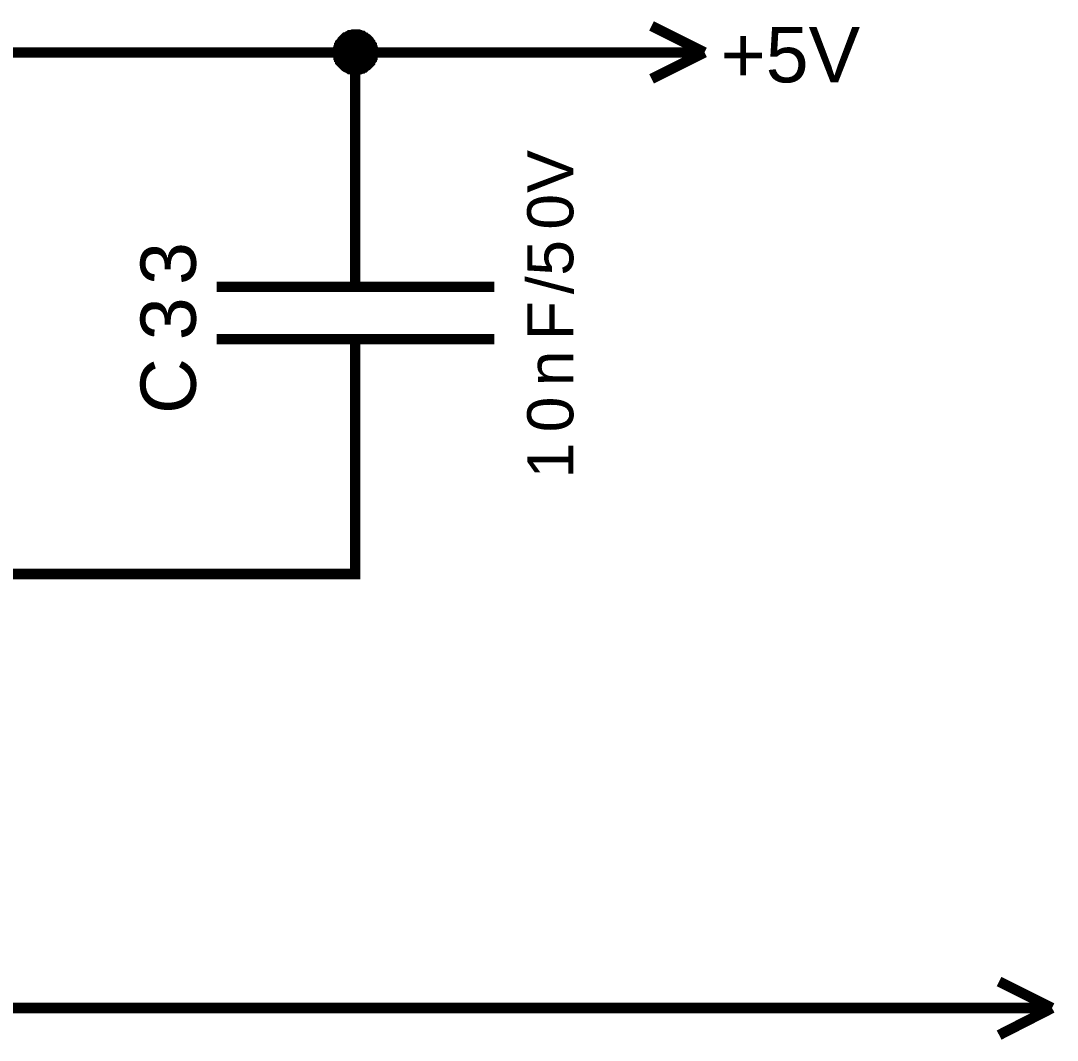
# Model space of a CAD drawing. Header units: millimetres. Extents: x -2024 to 917, y -725 to 13.
# Drawn here: x -1758.62 to -1728.81, y -187.59 to -158.26 of the extents above; entities that cross this region are included whole.
import ezdxf

# ---------------------------------------------------------------- set-up
doc = ezdxf.new("R2010")
doc.units = ezdxf.units.MM
doc.styles.get("Standard").update_dxf_attribs({"font": 'arial.ttf'})

msp = doc.modelspace()

# ---------------------------------------------------------------- linework, layer by layer
at = {"color": 7}
for points, const_width in [([(-1738.955, -159.17), (-1740.478, -158.408)], 0.3), ([(-1749.498, -159.17), (-1749.498, -159.137), (-1749.498, -159.12), (-1749.498, -159.087), (-1749.482, -159.071), (-1749.482, -159.038), (-1749.482, -159.021), (-1749.465, -158.988), (-1749.465, -158.971), (-1749.448, -158.955), (-1749.432, -158.922), (-1749.432, -158.905), (-1749.415, -158.889), (-1749.399, -158.872), (-1749.382, -158.839), (-1749.366, -158.822), (-1749.349, -158.806), (-1749.333, -158.789), (-1749.316, -158.773), (-1749.3, -158.756), (-1749.283, -158.74), (-1749.25, -158.74), (-1749.233, -158.723), (-1749.217, -158.707), (-1749.184, -158.69), (-1749.167, -158.69), (-1749.151, -158.673), (-1749.117, -158.673), (-1749.101, -158.673), (-1749.068, -158.657), (-1749.051, -158.657), (-1749.018, -158.657), (-1749.002, -158.657)], 0.3), ([(-1749.498, -159.17), (-1749.498, -159.137), (-1749.498, -159.12), (-1749.498, -159.087), (-1749.482, -159.071), (-1749.482, -159.038), (-1749.482, -159.021), (-1749.465, -158.988), (-1749.465, -158.971), (-1749.448, -158.955), (-1749.432, -158.922), (-1749.432, -158.905), (-1749.415, -158.889), (-1749.399, -158.872), (-1749.382, -158.839), (-1749.366, -158.822), (-1749.349, -158.806), (-1749.333, -158.789), (-1749.316, -158.773), (-1749.3, -158.756), (-1749.283, -158.74), (-1749.25, -158.74), (-1749.233, -158.723), (-1749.217, -158.707), (-1749.184, -158.69), (-1749.167, -158.69), (-1749.151, -158.673), (-1749.117, -158.673), (-1749.101, -158.673), (-1749.068, -158.657), (-1749.051, -158.657), (-1749.018, -158.657), (-1749.002, -158.657)], 0.3), ([(-1749.498, -159.17), (-1749.498, -159.137), (-1749.498, -159.12), (-1749.498, -159.087), (-1749.482, -159.071), (-1749.482, -159.038), (-1749.482, -159.021), (-1749.465, -158.988), (-1749.465, -158.971), (-1749.448, -158.955), (-1749.432, -158.922), (-1749.432, -158.905), (-1749.415, -158.889), (-1749.399, -158.872), (-1749.382, -158.839), (-1749.366, -158.822), (-1749.349, -158.806), (-1749.333, -158.789), (-1749.316, -158.773), (-1749.3, -158.756), (-1749.283, -158.74), (-1749.25, -158.74), (-1749.233, -158.723), (-1749.217, -158.707), (-1749.184, -158.69), (-1749.167, -158.69), (-1749.151, -158.673), (-1749.117, -158.673), (-1749.101, -158.673), (-1749.068, -158.657), (-1749.051, -158.657), (-1749.018, -158.657), (-1749.002, -158.657)], 0.3), ([(-1749.498, -159.17), (-1749.498, -159.137), (-1749.498, -159.12), (-1749.498, -159.087), (-1749.482, -159.071), (-1749.482, -159.038), (-1749.482, -159.021), (-1749.465, -158.988), (-1749.465, -158.971), (-1749.448, -158.955), (-1749.432, -158.922), (-1749.432, -158.905), (-1749.415, -158.889), (-1749.399, -158.872), (-1749.382, -158.839), (-1749.366, -158.822), (-1749.349, -158.806), (-1749.333, -158.789), (-1749.316, -158.773), (-1749.3, -158.756), (-1749.283, -158.74), (-1749.25, -158.74), (-1749.233, -158.723), (-1749.217, -158.707), (-1749.184, -158.69), (-1749.167, -158.69), (-1749.151, -158.673), (-1749.117, -158.673), (-1749.101, -158.673), (-1749.068, -158.657), (-1749.051, -158.657), (-1749.018, -158.657), (-1749.002, -158.657)], 0.3), ([(-1749.498, -159.17), (-1749.498, -159.137), (-1749.498, -159.12), (-1749.498, -159.087), (-1749.482, -159.071), (-1749.482, -159.038), (-1749.482, -159.021), (-1749.465, -158.988), (-1749.465, -158.971), (-1749.448, -158.955), (-1749.432, -158.922), (-1749.432, -158.905), (-1749.415, -158.889), (-1749.399, -158.872), (-1749.382, -158.839), (-1749.366, -158.822), (-1749.349, -158.806), (-1749.333, -158.789), (-1749.316, -158.773), (-1749.3, -158.756), (-1749.283, -158.74), (-1749.25, -158.74), (-1749.233, -158.723), (-1749.217, -158.707), (-1749.184, -158.69), (-1749.167, -158.69), (-1749.151, -158.673), (-1749.117, -158.673), (-1749.101, -158.673), (-1749.068, -158.657), (-1749.051, -158.657), (-1749.018, -158.657), (-1749.002, -158.657)], 0.0991), ([(-1749.498, -159.17), (-1749.498, -159.137), (-1749.498, -159.12), (-1749.498, -159.087), (-1749.482, -159.071), (-1749.482, -159.038), (-1749.482, -159.021), (-1749.465, -158.988), (-1749.465, -158.971), (-1749.448, -158.955), (-1749.432, -158.922), (-1749.432, -158.905), (-1749.415, -158.889), (-1749.399, -158.872), (-1749.382, -158.839), (-1749.366, -158.822), (-1749.349, -158.806), (-1749.333, -158.789), (-1749.316, -158.773), (-1749.3, -158.756), (-1749.283, -158.74), (-1749.25, -158.74), (-1749.233, -158.723), (-1749.217, -158.707), (-1749.184, -158.69), (-1749.167, -158.69), (-1749.151, -158.673), (-1749.117, -158.673), (-1749.101, -158.673), (-1749.068, -158.657), (-1749.051, -158.657), (-1749.018, -158.657), (-1749.002, -158.657)], 0.0991), ([(-1749.498, -159.17), (-1749.498, -159.137), (-1749.498, -159.12), (-1749.498, -159.087), (-1749.482, -159.071), (-1749.482, -159.038), (-1749.482, -159.021), (-1749.465, -158.988), (-1749.465, -158.971), (-1749.448, -158.955), (-1749.432, -158.922), (-1749.432, -158.905), (-1749.415, -158.889), (-1749.399, -158.872), (-1749.382, -158.839), (-1749.366, -158.822), (-1749.349, -158.806), (-1749.333, -158.789), (-1749.316, -158.773), (-1749.3, -158.756), (-1749.283, -158.74), (-1749.25, -158.74), (-1749.233, -158.723), (-1749.217, -158.707), (-1749.184, -158.69), (-1749.167, -158.69), (-1749.151, -158.673), (-1749.117, -158.673), (-1749.101, -158.673), (-1749.068, -158.657), (-1749.051, -158.657), (-1749.018, -158.657), (-1749.002, -158.657)], 0.0991), ([(-1749.498, -159.17), (-1749.498, -159.137), (-1749.498, -159.12), (-1749.498, -159.087), (-1749.482, -159.071), (-1749.482, -159.038), (-1749.482, -159.021), (-1749.465, -158.988), (-1749.465, -158.971), (-1749.448, -158.955), (-1749.432, -158.922), (-1749.432, -158.905), (-1749.415, -158.889), (-1749.399, -158.872), (-1749.382, -158.839), (-1749.366, -158.822), (-1749.349, -158.806), (-1749.333, -158.789), (-1749.316, -158.773), (-1749.3, -158.756), (-1749.283, -158.74), (-1749.25, -158.74), (-1749.233, -158.723), (-1749.217, -158.707), (-1749.184, -158.69), (-1749.167, -158.69), (-1749.151, -158.673), (-1749.117, -158.673), (-1749.101, -158.673), (-1749.068, -158.657), (-1749.051, -158.657), (-1749.018, -158.657), (-1749.002, -158.657)], 0.0991), ([(-1749.002, -158.657), (-1749.002, -158.657)], 0.3), ([(-1749.002, -158.657), (-1748.968, -158.657), (-1748.952, -158.657), (-1748.919, -158.657), (-1748.902, -158.673), (-1748.869, -158.673), (-1748.853, -158.673), (-1748.82, -158.69), (-1748.803, -158.69), (-1748.786, -158.707), (-1748.753, -158.723), (-1748.737, -158.74), (-1748.72, -158.74), (-1748.704, -158.756), (-1748.671, -158.773), (-1748.654, -158.789), (-1748.637, -158.806), (-1748.621, -158.822), (-1748.604, -158.839), (-1748.588, -158.872), (-1748.571, -158.889), (-1748.571, -158.905), (-1748.555, -158.922), (-1748.538, -158.955), (-1748.522, -158.971), (-1748.522, -158.988), (-1748.505, -159.021), (-1748.505, -159.038), (-1748.505, -159.071), (-1748.489, -159.087), (-1748.489, -159.12), (-1748.489, -159.137), (-1748.489, -159.17)], 0.3), ([(-1749.002, -158.657), (-1749.002, -158.657)], 0.3), ([(-1749.002, -158.657), (-1748.968, -158.657), (-1748.952, -158.657), (-1748.919, -158.657), (-1748.902, -158.673), (-1748.869, -158.673), (-1748.853, -158.673), (-1748.82, -158.69), (-1748.803, -158.69), (-1748.786, -158.707), (-1748.753, -158.723), (-1748.737, -158.74), (-1748.72, -158.74), (-1748.704, -158.756), (-1748.671, -158.773), (-1748.654, -158.789), (-1748.637, -158.806), (-1748.621, -158.822), (-1748.604, -158.839), (-1748.588, -158.872), (-1748.571, -158.889), (-1748.571, -158.905), (-1748.555, -158.922), (-1748.538, -158.955), (-1748.522, -158.971), (-1748.522, -158.988), (-1748.505, -159.021), (-1748.505, -159.038), (-1748.505, -159.071), (-1748.489, -159.087), (-1748.489, -159.12), (-1748.489, -159.137), (-1748.489, -159.17)], 0.3), ([(-1749.002, -158.657), (-1749.002, -158.657)], 0.3), ([(-1749.002, -158.657), (-1748.968, -158.657), (-1748.952, -158.657), (-1748.919, -158.657), (-1748.902, -158.673), (-1748.869, -158.673), (-1748.853, -158.673), (-1748.82, -158.69), (-1748.803, -158.69), (-1748.786, -158.707), (-1748.753, -158.723), (-1748.737, -158.74), (-1748.72, -158.74), (-1748.704, -158.756), (-1748.671, -158.773), (-1748.654, -158.789), (-1748.637, -158.806), (-1748.621, -158.822), (-1748.604, -158.839), (-1748.588, -158.872), (-1748.571, -158.889), (-1748.571, -158.905), (-1748.555, -158.922), (-1748.538, -158.955), (-1748.522, -158.971), (-1748.522, -158.988), (-1748.505, -159.021), (-1748.505, -159.038), (-1748.505, -159.071), (-1748.489, -159.087), (-1748.489, -159.12), (-1748.489, -159.137), (-1748.489, -159.17)], 0.3), ([(-1749.002, -158.657), (-1749.002, -158.657)], 0.3), ([(-1749.002, -158.657), (-1748.968, -158.657), (-1748.952, -158.657), (-1748.919, -158.657), (-1748.902, -158.673), (-1748.869, -158.673), (-1748.853, -158.673), (-1748.82, -158.69), (-1748.803, -158.69), (-1748.786, -158.707), (-1748.753, -158.723), (-1748.737, -158.74), (-1748.72, -158.74), (-1748.704, -158.756), (-1748.671, -158.773), (-1748.654, -158.789), (-1748.637, -158.806), (-1748.621, -158.822), (-1748.604, -158.839), (-1748.588, -158.872), (-1748.571, -158.889), (-1748.571, -158.905), (-1748.555, -158.922), (-1748.538, -158.955), (-1748.522, -158.971), (-1748.522, -158.988), (-1748.505, -159.021), (-1748.505, -159.038), (-1748.505, -159.071), (-1748.489, -159.087), (-1748.489, -159.12), (-1748.489, -159.137), (-1748.489, -159.17)], 0.3), ([(-1749.002, -158.657), (-1749.002, -158.657)], 0.0991), ([(-1749.002, -158.657), (-1748.968, -158.657), (-1748.952, -158.657), (-1748.919, -158.657), (-1748.902, -158.673), (-1748.869, -158.673), (-1748.853, -158.673), (-1748.82, -158.69), (-1748.803, -158.69), (-1748.786, -158.707), (-1748.753, -158.723), (-1748.737, -158.74), (-1748.72, -158.74), (-1748.704, -158.756), (-1748.671, -158.773), (-1748.654, -158.789), (-1748.637, -158.806), (-1748.621, -158.822), (-1748.604, -158.839), (-1748.588, -158.872), (-1748.571, -158.889), (-1748.571, -158.905), (-1748.555, -158.922), (-1748.538, -158.955), (-1748.522, -158.971), (-1748.522, -158.988), (-1748.505, -159.021), (-1748.505, -159.038), (-1748.505, -159.071), (-1748.489, -159.087), (-1748.489, -159.12), (-1748.489, -159.137), (-1748.489, -159.17)], 0.0991), ([(-1749.002, -158.657), (-1749.002, -158.657)], 0.0991), ([(-1749.002, -158.657), (-1748.968, -158.657), (-1748.952, -158.657), (-1748.919, -158.657), (-1748.902, -158.673), (-1748.869, -158.673), (-1748.853, -158.673), (-1748.82, -158.69), (-1748.803, -158.69), (-1748.786, -158.707), (-1748.753, -158.723), (-1748.737, -158.74), (-1748.72, -158.74), (-1748.704, -158.756), (-1748.671, -158.773), (-1748.654, -158.789), (-1748.637, -158.806), (-1748.621, -158.822), (-1748.604, -158.839), (-1748.588, -158.872), (-1748.571, -158.889), (-1748.571, -158.905), (-1748.555, -158.922), (-1748.538, -158.955), (-1748.522, -158.971), (-1748.522, -158.988), (-1748.505, -159.021), (-1748.505, -159.038), (-1748.505, -159.071), (-1748.489, -159.087), (-1748.489, -159.12), (-1748.489, -159.137), (-1748.489, -159.17)], 0.0991), ([(-1749.002, -158.657), (-1749.002, -158.657)], 0.0991), ([(-1749.002, -158.657), (-1748.968, -158.657), (-1748.952, -158.657), (-1748.919, -158.657), (-1748.902, -158.673), (-1748.869, -158.673), (-1748.853, -158.673), (-1748.82, -158.69), (-1748.803, -158.69), (-1748.786, -158.707), (-1748.753, -158.723), (-1748.737, -158.74), (-1748.72, -158.74), (-1748.704, -158.756), (-1748.671, -158.773), (-1748.654, -158.789), (-1748.637, -158.806), (-1748.621, -158.822), (-1748.604, -158.839), (-1748.588, -158.872), (-1748.571, -158.889), (-1748.571, -158.905), (-1748.555, -158.922), (-1748.538, -158.955), (-1748.522, -158.971), (-1748.522, -158.988), (-1748.505, -159.021), (-1748.505, -159.038), (-1748.505, -159.071), (-1748.489, -159.087), (-1748.489, -159.12), (-1748.489, -159.137), (-1748.489, -159.17)], 0.0991), ([(-1749.002, -158.657), (-1749.002, -158.657)], 0.0991), ([(-1749.002, -158.657), (-1748.968, -158.657), (-1748.952, -158.657), (-1748.919, -158.657), (-1748.902, -158.673), (-1748.869, -158.673), (-1748.853, -158.673), (-1748.82, -158.69), (-1748.803, -158.69), (-1748.786, -158.707), (-1748.753, -158.723), (-1748.737, -158.74), (-1748.72, -158.74), (-1748.704, -158.756), (-1748.671, -158.773), (-1748.654, -158.789), (-1748.637, -158.806), (-1748.621, -158.822), (-1748.604, -158.839), (-1748.588, -158.872), (-1748.571, -158.889), (-1748.571, -158.905), (-1748.555, -158.922), (-1748.538, -158.955), (-1748.522, -158.971), (-1748.522, -158.988), (-1748.505, -159.021), (-1748.505, -159.038), (-1748.505, -159.071), (-1748.489, -159.087), (-1748.489, -159.12), (-1748.489, -159.137), (-1748.489, -159.17)], 0.0991), ([(-1768.979, -161.671), (-1768.979, -159.17), (-1749.002, -159.17), (-1749.002, -162.912)], 0.3), ([(-1749.002, -159.667), (-1749.018, -159.667), (-1749.051, -159.667), (-1749.068, -159.667), (-1749.101, -159.65), (-1749.117, -159.65), (-1749.151, -159.65), (-1749.167, -159.634), (-1749.184, -159.634), (-1749.217, -159.617), (-1749.233, -159.601), (-1749.25, -159.601), (-1749.283, -159.584), (-1749.3, -159.568), (-1749.316, -159.551), (-1749.333, -159.534), (-1749.349, -159.518), (-1749.366, -159.501), (-1749.382, -159.485), (-1749.399, -159.468), (-1749.415, -159.452), (-1749.432, -159.435), (-1749.432, -159.402), (-1749.448, -159.385), (-1749.465, -159.369), (-1749.465, -159.336), (-1749.482, -159.319), (-1749.482, -159.303), (-1749.482, -159.27), (-1749.498, -159.253), (-1749.498, -159.22), (-1749.498, -159.203), (-1749.498, -159.17)], 0.3), ([(-1749.498, -159.17), (-1749.498, -159.17)], 0.3), ([(-1749.002, -159.667), (-1749.018, -159.667), (-1749.051, -159.667), (-1749.068, -159.667), (-1749.101, -159.65), (-1749.117, -159.65), (-1749.151, -159.65), (-1749.167, -159.634), (-1749.184, -159.634), (-1749.217, -159.617), (-1749.233, -159.601), (-1749.25, -159.601), (-1749.283, -159.584), (-1749.3, -159.568), (-1749.316, -159.551), (-1749.333, -159.534), (-1749.349, -159.518), (-1749.366, -159.501), (-1749.382, -159.485), (-1749.399, -159.468), (-1749.415, -159.452), (-1749.432, -159.435), (-1749.432, -159.402), (-1749.448, -159.385), (-1749.465, -159.369), (-1749.465, -159.336), (-1749.482, -159.319), (-1749.482, -159.303), (-1749.482, -159.27), (-1749.498, -159.253), (-1749.498, -159.22), (-1749.498, -159.203), (-1749.498, -159.17)], 0.3), ([(-1749.498, -159.17), (-1749.498, -159.17)], 0.3), ([(-1749.002, -159.667), (-1749.018, -159.667), (-1749.051, -159.667), (-1749.068, -159.667), (-1749.101, -159.65), (-1749.117, -159.65), (-1749.151, -159.65), (-1749.167, -159.634), (-1749.184, -159.634), (-1749.217, -159.617), (-1749.233, -159.601), (-1749.25, -159.601), (-1749.283, -159.584), (-1749.3, -159.568), (-1749.316, -159.551), (-1749.333, -159.534), (-1749.349, -159.518), (-1749.366, -159.501), (-1749.382, -159.485), (-1749.399, -159.468), (-1749.415, -159.452), (-1749.432, -159.435), (-1749.432, -159.402), (-1749.448, -159.385), (-1749.465, -159.369), (-1749.465, -159.336), (-1749.482, -159.319), (-1749.482, -159.303), (-1749.482, -159.27), (-1749.498, -159.253), (-1749.498, -159.22), (-1749.498, -159.203), (-1749.498, -159.17)], 0.3), ([(-1749.498, -159.17), (-1749.498, -159.17)], 0.3), ([(-1749.002, -159.667), (-1749.018, -159.667), (-1749.051, -159.667), (-1749.068, -159.667), (-1749.101, -159.65), (-1749.117, -159.65), (-1749.151, -159.65), (-1749.167, -159.634), (-1749.184, -159.634), (-1749.217, -159.617), (-1749.233, -159.601), (-1749.25, -159.601), (-1749.283, -159.584), (-1749.3, -159.568), (-1749.316, -159.551), (-1749.333, -159.534), (-1749.349, -159.518), (-1749.366, -159.501), (-1749.382, -159.485), (-1749.399, -159.468), (-1749.415, -159.452), (-1749.432, -159.435), (-1749.432, -159.402), (-1749.448, -159.385), (-1749.465, -159.369), (-1749.465, -159.336), (-1749.482, -159.319), (-1749.482, -159.303), (-1749.482, -159.27), (-1749.498, -159.253), (-1749.498, -159.22), (-1749.498, -159.203), (-1749.498, -159.17)], 0.3), ([(-1749.498, -159.17), (-1749.498, -159.17)], 0.3), ([(-1749.002, -159.667), (-1749.018, -159.667), (-1749.051, -159.667), (-1749.068, -159.667), (-1749.101, -159.65), (-1749.117, -159.65), (-1749.151, -159.65), (-1749.167, -159.634), (-1749.184, -159.634), (-1749.217, -159.617), (-1749.233, -159.601), (-1749.25, -159.601), (-1749.283, -159.584), (-1749.3, -159.568), (-1749.316, -159.551), (-1749.333, -159.534), (-1749.349, -159.518), (-1749.366, -159.501), (-1749.382, -159.485), (-1749.399, -159.468), (-1749.415, -159.452), (-1749.432, -159.435), (-1749.432, -159.402), (-1749.448, -159.385), (-1749.465, -159.369), (-1749.465, -159.336), (-1749.482, -159.319), (-1749.482, -159.303), (-1749.482, -159.27), (-1749.498, -159.253), (-1749.498, -159.22), (-1749.498, -159.203), (-1749.498, -159.17)], 0.0991), ([(-1749.498, -159.17), (-1749.498, -159.17)], 0.0991), ([(-1749.002, -159.667), (-1749.018, -159.667), (-1749.051, -159.667), (-1749.068, -159.667), (-1749.101, -159.65), (-1749.117, -159.65), (-1749.151, -159.65), (-1749.167, -159.634), (-1749.184, -159.634), (-1749.217, -159.617), (-1749.233, -159.601), (-1749.25, -159.601), (-1749.283, -159.584), (-1749.3, -159.568), (-1749.316, -159.551), (-1749.333, -159.534), (-1749.349, -159.518), (-1749.366, -159.501), (-1749.382, -159.485), (-1749.399, -159.468), (-1749.415, -159.452), (-1749.432, -159.435), (-1749.432, -159.402), (-1749.448, -159.385), (-1749.465, -159.369), (-1749.465, -159.336), (-1749.482, -159.319), (-1749.482, -159.303), (-1749.482, -159.27), (-1749.498, -159.253), (-1749.498, -159.22), (-1749.498, -159.203), (-1749.498, -159.17)], 0.0991), ([(-1749.498, -159.17), (-1749.498, -159.17)], 0.0991), ([(-1749.002, -159.667), (-1749.018, -159.667), (-1749.051, -159.667), (-1749.068, -159.667), (-1749.101, -159.65), (-1749.117, -159.65), (-1749.151, -159.65), (-1749.167, -159.634), (-1749.184, -159.634), (-1749.217, -159.617), (-1749.233, -159.601), (-1749.25, -159.601), (-1749.283, -159.584), (-1749.3, -159.568), (-1749.316, -159.551), (-1749.333, -159.534), (-1749.349, -159.518), (-1749.366, -159.501), (-1749.382, -159.485), (-1749.399, -159.468), (-1749.415, -159.452), (-1749.432, -159.435), (-1749.432, -159.402), (-1749.448, -159.385), (-1749.465, -159.369), (-1749.465, -159.336), (-1749.482, -159.319), (-1749.482, -159.303), (-1749.482, -159.27), (-1749.498, -159.253), (-1749.498, -159.22), (-1749.498, -159.203), (-1749.498, -159.17)], 0.0991), ([(-1749.498, -159.17), (-1749.498, -159.17)], 0.0991), ([(-1749.002, -159.667), (-1749.018, -159.667), (-1749.051, -159.667), (-1749.068, -159.667), (-1749.101, -159.65), (-1749.117, -159.65), (-1749.151, -159.65), (-1749.167, -159.634), (-1749.184, -159.634), (-1749.217, -159.617), (-1749.233, -159.601), (-1749.25, -159.601), (-1749.283, -159.584), (-1749.3, -159.568), (-1749.316, -159.551), (-1749.333, -159.534), (-1749.349, -159.518), (-1749.366, -159.501), (-1749.382, -159.485), (-1749.399, -159.468), (-1749.415, -159.452), (-1749.432, -159.435), (-1749.432, -159.402), (-1749.448, -159.385), (-1749.465, -159.369), (-1749.465, -159.336), (-1749.482, -159.319), (-1749.482, -159.303), (-1749.482, -159.27), (-1749.498, -159.253), (-1749.498, -159.22), (-1749.498, -159.203), (-1749.498, -159.17)], 0.0991), ([(-1749.498, -159.17), (-1749.498, -159.17)], 0.0991), ([(-1748.489, -159.17), (-1748.489, -159.203), (-1748.489, -159.22), (-1748.489, -159.253), (-1748.505, -159.27), (-1748.505, -159.303), (-1748.505, -159.319), (-1748.522, -159.336), (-1748.522, -159.369), (-1748.538, -159.385), (-1748.555, -159.402), (-1748.571, -159.435), (-1748.571, -159.452), (-1748.588, -159.468), (-1748.604, -159.485), (-1748.621, -159.501), (-1748.637, -159.518), (-1748.654, -159.534), (-1748.671, -159.551), (-1748.704, -159.568), (-1748.72, -159.584), (-1748.737, -159.601), (-1748.753, -159.601), (-1748.786, -159.617), (-1748.803, -159.634), (-1748.82, -159.634), (-1748.853, -159.65), (-1748.869, -159.65), (-1748.902, -159.65), (-1748.919, -159.667), (-1748.952, -159.667), (-1748.968, -159.667), (-1749.002, -159.667)], 0.3), ([(-1749.002, -159.17), (-1741.504, -159.17)], 0.3), ([(-1748.489, -159.17), (-1748.489, -159.203), (-1748.489, -159.22), (-1748.489, -159.253), (-1748.505, -159.27), (-1748.505, -159.303), (-1748.505, -159.319), (-1748.522, -159.336), (-1748.522, -159.369), (-1748.538, -159.385), (-1748.555, -159.402), (-1748.571, -159.435), (-1748.571, -159.452), (-1748.588, -159.468), (-1748.604, -159.485), (-1748.621, -159.501), (-1748.637, -159.518), (-1748.654, -159.534), (-1748.671, -159.551), (-1748.704, -159.568), (-1748.72, -159.584), (-1748.737, -159.601), (-1748.753, -159.601), (-1748.786, -159.617), (-1748.803, -159.634), (-1748.82, -159.634), (-1748.853, -159.65), (-1748.869, -159.65), (-1748.902, -159.65), (-1748.919, -159.667), (-1748.952, -159.667), (-1748.968, -159.667), (-1749.002, -159.667)], 0.3), ([(-1748.489, -159.17), (-1748.489, -159.203), (-1748.489, -159.22), (-1748.489, -159.253), (-1748.505, -159.27), (-1748.505, -159.303), (-1748.505, -159.319), (-1748.522, -159.336), (-1748.522, -159.369), (-1748.538, -159.385), (-1748.555, -159.402), (-1748.571, -159.435), (-1748.571, -159.452), (-1748.588, -159.468), (-1748.604, -159.485), (-1748.621, -159.501), (-1748.637, -159.518), (-1748.654, -159.534), (-1748.671, -159.551), (-1748.704, -159.568), (-1748.72, -159.584), (-1748.737, -159.601), (-1748.753, -159.601), (-1748.786, -159.617), (-1748.803, -159.634), (-1748.82, -159.634), (-1748.853, -159.65), (-1748.869, -159.65), (-1748.902, -159.65), (-1748.919, -159.667), (-1748.952, -159.667), (-1748.968, -159.667), (-1749.002, -159.667)], 0.3), ([(-1748.489, -159.17), (-1748.489, -159.203), (-1748.489, -159.22), (-1748.489, -159.253), (-1748.505, -159.27), (-1748.505, -159.303), (-1748.505, -159.319), (-1748.522, -159.336), (-1748.522, -159.369), (-1748.538, -159.385), (-1748.555, -159.402), (-1748.571, -159.435), (-1748.571, -159.452), (-1748.588, -159.468), (-1748.604, -159.485), (-1748.621, -159.501), (-1748.637, -159.518), (-1748.654, -159.534), (-1748.671, -159.551), (-1748.704, -159.568), (-1748.72, -159.584), (-1748.737, -159.601), (-1748.753, -159.601), (-1748.786, -159.617), (-1748.803, -159.634), (-1748.82, -159.634), (-1748.853, -159.65), (-1748.869, -159.65), (-1748.902, -159.65), (-1748.919, -159.667), (-1748.952, -159.667), (-1748.968, -159.667), (-1749.002, -159.667)], 0.3), ([(-1748.489, -159.17), (-1748.489, -159.203), (-1748.489, -159.22), (-1748.489, -159.253), (-1748.505, -159.27), (-1748.505, -159.303), (-1748.505, -159.319), (-1748.522, -159.336), (-1748.522, -159.369), (-1748.538, -159.385), (-1748.555, -159.402), (-1748.571, -159.435), (-1748.571, -159.452), (-1748.588, -159.468), (-1748.604, -159.485), (-1748.621, -159.501), (-1748.637, -159.518), (-1748.654, -159.534), (-1748.671, -159.551), (-1748.704, -159.568), (-1748.72, -159.584), (-1748.737, -159.601), (-1748.753, -159.601), (-1748.786, -159.617), (-1748.803, -159.634), (-1748.82, -159.634), (-1748.853, -159.65), (-1748.869, -159.65), (-1748.902, -159.65), (-1748.919, -159.667), (-1748.952, -159.667), (-1748.968, -159.667), (-1749.002, -159.667)], 0.0991), ([(-1748.489, -159.17), (-1748.489, -159.203), (-1748.489, -159.22), (-1748.489, -159.253), (-1748.505, -159.27), (-1748.505, -159.303), (-1748.505, -159.319), (-1748.522, -159.336), (-1748.522, -159.369), (-1748.538, -159.385), (-1748.555, -159.402), (-1748.571, -159.435), (-1748.571, -159.452), (-1748.588, -159.468), (-1748.604, -159.485), (-1748.621, -159.501), (-1748.637, -159.518), (-1748.654, -159.534), (-1748.671, -159.551), (-1748.704, -159.568), (-1748.72, -159.584), (-1748.737, -159.601), (-1748.753, -159.601), (-1748.786, -159.617), (-1748.803, -159.634), (-1748.82, -159.634), (-1748.853, -159.65), (-1748.869, -159.65), (-1748.902, -159.65), (-1748.919, -159.667), (-1748.952, -159.667), (-1748.968, -159.667), (-1749.002, -159.667)], 0.0991), ([(-1748.489, -159.17), (-1748.489, -159.203), (-1748.489, -159.22), (-1748.489, -159.253), (-1748.505, -159.27), (-1748.505, -159.303), (-1748.505, -159.319), (-1748.522, -159.336), (-1748.522, -159.369), (-1748.538, -159.385), (-1748.555, -159.402), (-1748.571, -159.435), (-1748.571, -159.452), (-1748.588, -159.468), (-1748.604, -159.485), (-1748.621, -159.501), (-1748.637, -159.518), (-1748.654, -159.534), (-1748.671, -159.551), (-1748.704, -159.568), (-1748.72, -159.584), (-1748.737, -159.601), (-1748.753, -159.601), (-1748.786, -159.617), (-1748.803, -159.634), (-1748.82, -159.634), (-1748.853, -159.65), (-1748.869, -159.65), (-1748.902, -159.65), (-1748.919, -159.667), (-1748.952, -159.667), (-1748.968, -159.667), (-1749.002, -159.667)], 0.0991), ([(-1748.489, -159.17), (-1748.489, -159.203), (-1748.489, -159.22), (-1748.489, -159.253), (-1748.505, -159.27), (-1748.505, -159.303), (-1748.505, -159.319), (-1748.522, -159.336), (-1748.522, -159.369), (-1748.538, -159.385), (-1748.555, -159.402), (-1748.571, -159.435), (-1748.571, -159.452), (-1748.588, -159.468), (-1748.604, -159.485), (-1748.621, -159.501), (-1748.637, -159.518), (-1748.654, -159.534), (-1748.671, -159.551), (-1748.704, -159.568), (-1748.72, -159.584), (-1748.737, -159.601), (-1748.753, -159.601), (-1748.786, -159.617), (-1748.803, -159.634), (-1748.82, -159.634), (-1748.853, -159.65), (-1748.869, -159.65), (-1748.902, -159.65), (-1748.919, -159.667), (-1748.952, -159.667), (-1748.968, -159.667), (-1749.002, -159.667)], 0.0991), ([(-1748.489, -159.17), (-1748.489, -159.17), (-1748.489, -159.17), (-1748.489, -159.17), (-1748.489, -159.17), (-1748.489, -159.17), (-1748.489, -159.17), (-1748.489, -159.17), (-1748.489, -159.17), (-1748.489, -159.17), (-1748.489, -159.17), (-1748.489, -159.17), (-1748.489, -159.17), (-1748.489, -159.17), (-1748.489, -159.17), (-1748.489, -159.17), (-1748.489, -159.17), (-1748.489, -159.17), (-1748.489, -159.17), (-1748.489, -159.17), (-1748.489, -159.17), (-1748.489, -159.17), (-1748.489, -159.17), (-1748.489, -159.17), (-1748.489, -159.17), (-1748.489, -159.17), (-1748.489, -159.17), (-1748.489, -159.17), (-1748.489, -159.17), (-1748.489, -159.17), (-1748.489, -159.17), (-1748.489, -159.17), (-1748.489, -159.17)], 0.3), ([(-1748.489, -159.17), (-1748.489, -159.17)], 0.3), ([(-1748.489, -159.17), (-1748.489, -159.17), (-1748.489, -159.17), (-1748.489, -159.17), (-1748.489, -159.17), (-1748.489, -159.17), (-1748.489, -159.17), (-1748.489, -159.17), (-1748.489, -159.17), (-1748.489, -159.17), (-1748.489, -159.17), (-1748.489, -159.17), (-1748.489, -159.17), (-1748.489, -159.17), (-1748.489, -159.17), (-1748.489, -159.17), (-1748.489, -159.17), (-1748.489, -159.17), (-1748.489, -159.17), (-1748.489, -159.17), (-1748.489, -159.17), (-1748.489, -159.17), (-1748.489, -159.17), (-1748.489, -159.17), (-1748.489, -159.17), (-1748.489, -159.17), (-1748.489, -159.17), (-1748.489, -159.17), (-1748.489, -159.17), (-1748.489, -159.17), (-1748.489, -159.17), (-1748.489, -159.17), (-1748.489, -159.17)], 0.3), ([(-1748.489, -159.17), (-1748.489, -159.17)], 0.3), ([(-1748.489, -159.17), (-1748.489, -159.17), (-1748.489, -159.17), (-1748.489, -159.17), (-1748.489, -159.17), (-1748.489, -159.17), (-1748.489, -159.17), (-1748.489, -159.17), (-1748.489, -159.17), (-1748.489, -159.17), (-1748.489, -159.17), (-1748.489, -159.17), (-1748.489, -159.17), (-1748.489, -159.17), (-1748.489, -159.17), (-1748.489, -159.17), (-1748.489, -159.17), (-1748.489, -159.17), (-1748.489, -159.17), (-1748.489, -159.17), (-1748.489, -159.17), (-1748.489, -159.17), (-1748.489, -159.17), (-1748.489, -159.17), (-1748.489, -159.17), (-1748.489, -159.17), (-1748.489, -159.17), (-1748.489, -159.17), (-1748.489, -159.17), (-1748.489, -159.17), (-1748.489, -159.17), (-1748.489, -159.17), (-1748.489, -159.17)], 0.3), ([(-1748.489, -159.17), (-1748.489, -159.17)], 0.3), ([(-1748.489, -159.17), (-1748.489, -159.17), (-1748.489, -159.17), (-1748.489, -159.17), (-1748.489, -159.17), (-1748.489, -159.17), (-1748.489, -159.17), (-1748.489, -159.17), (-1748.489, -159.17), (-1748.489, -159.17), (-1748.489, -159.17), (-1748.489, -159.17), (-1748.489, -159.17), (-1748.489, -159.17), (-1748.489, -159.17), (-1748.489, -159.17), (-1748.489, -159.17), (-1748.489, -159.17), (-1748.489, -159.17), (-1748.489, -159.17), (-1748.489, -159.17), (-1748.489, -159.17), (-1748.489, -159.17), (-1748.489, -159.17), (-1748.489, -159.17), (-1748.489, -159.17), (-1748.489, -159.17), (-1748.489, -159.17), (-1748.489, -159.17), (-1748.489, -159.17), (-1748.489, -159.17), (-1748.489, -159.17), (-1748.489, -159.17)], 0.3), ([(-1748.489, -159.17), (-1748.489, -159.17)], 0.3), ([(-1748.489, -159.17), (-1748.489, -159.17), (-1748.489, -159.17), (-1748.489, -159.17), (-1748.489, -159.17), (-1748.489, -159.17), (-1748.489, -159.17), (-1748.489, -159.17), (-1748.489, -159.17), (-1748.489, -159.17), (-1748.489, -159.17), (-1748.489, -159.17), (-1748.489, -159.17), (-1748.489, -159.17), (-1748.489, -159.17), (-1748.489, -159.17), (-1748.489, -159.17), (-1748.489, -159.17), (-1748.489, -159.17), (-1748.489, -159.17), (-1748.489, -159.17), (-1748.489, -159.17), (-1748.489, -159.17), (-1748.489, -159.17), (-1748.489, -159.17), (-1748.489, -159.17), (-1748.489, -159.17), (-1748.489, -159.17), (-1748.489, -159.17), (-1748.489, -159.17), (-1748.489, -159.17), (-1748.489, -159.17), (-1748.489, -159.17)], 0.0991), ([(-1748.489, -159.17), (-1748.489, -159.17)], 0.0991), ([(-1748.489, -159.17), (-1748.489, -159.17), (-1748.489, -159.17), (-1748.489, -159.17), (-1748.489, -159.17), (-1748.489, -159.17), (-1748.489, -159.17), (-1748.489, -159.17), (-1748.489, -159.17), (-1748.489, -159.17), (-1748.489, -159.17), (-1748.489, -159.17), (-1748.489, -159.17), (-1748.489, -159.17), (-1748.489, -159.17), (-1748.489, -159.17), (-1748.489, -159.17), (-1748.489, -159.17), (-1748.489, -159.17), (-1748.489, -159.17), (-1748.489, -159.17), (-1748.489, -159.17), (-1748.489, -159.17), (-1748.489, -159.17), (-1748.489, -159.17), (-1748.489, -159.17), (-1748.489, -159.17), (-1748.489, -159.17), (-1748.489, -159.17), (-1748.489, -159.17), (-1748.489, -159.17), (-1748.489, -159.17), (-1748.489, -159.17)], 0.0991), ([(-1748.489, -159.17), (-1748.489, -159.17)], 0.0991), ([(-1748.489, -159.17), (-1748.489, -159.17), (-1748.489, -159.17), (-1748.489, -159.17), (-1748.489, -159.17), (-1748.489, -159.17), (-1748.489, -159.17), (-1748.489, -159.17), (-1748.489, -159.17), (-1748.489, -159.17), (-1748.489, -159.17), (-1748.489, -159.17), (-1748.489, -159.17), (-1748.489, -159.17), (-1748.489, -159.17), (-1748.489, -159.17), (-1748.489, -159.17), (-1748.489, -159.17), (-1748.489, -159.17), (-1748.489, -159.17), (-1748.489, -159.17), (-1748.489, -159.17), (-1748.489, -159.17), (-1748.489, -159.17), (-1748.489, -159.17), (-1748.489, -159.17), (-1748.489, -159.17), (-1748.489, -159.17), (-1748.489, -159.17), (-1748.489, -159.17), (-1748.489, -159.17), (-1748.489, -159.17), (-1748.489, -159.17)], 0.0991), ([(-1748.489, -159.17), (-1748.489, -159.17)], 0.0991), ([(-1748.489, -159.17), (-1748.489, -159.17), (-1748.489, -159.17), (-1748.489, -159.17), (-1748.489, -159.17), (-1748.489, -159.17), (-1748.489, -159.17), (-1748.489, -159.17), (-1748.489, -159.17), (-1748.489, -159.17), (-1748.489, -159.17), (-1748.489, -159.17), (-1748.489, -159.17), (-1748.489, -159.17), (-1748.489, -159.17), (-1748.489, -159.17), (-1748.489, -159.17), (-1748.489, -159.17), (-1748.489, -159.17), (-1748.489, -159.17), (-1748.489, -159.17), (-1748.489, -159.17), (-1748.489, -159.17), (-1748.489, -159.17), (-1748.489, -159.17), (-1748.489, -159.17), (-1748.489, -159.17), (-1748.489, -159.17), (-1748.489, -159.17), (-1748.489, -159.17), (-1748.489, -159.17), (-1748.489, -159.17), (-1748.489, -159.17)], 0.0991), ([(-1748.489, -159.17), (-1748.489, -159.17)], 0.0991), ([(-1741.504, -159.17), (-1738.955, -159.17)], 0.3), ([(-1738.955, -159.17), (-1740.478, -159.932)], 0.3), ([(-1749.002, -165.91), (-1749.002, -162.912)], 0.3), ([(-1752.99, -165.91), (-1744.996, -165.91)], 0.3), ([(-1752.99, -167.416), (-1744.996, -167.416)], 0.3), ([(-1749.002, -167.416), (-1749.002, -170.414)], 0.3), ([(-1768.979, -171.672), (-1768.979, -174.173), (-1749.002, -174.173), (-1749.002, -170.414)], 0.3), ([(-1728.958, -186.658), (-1730.481, -185.896)], 0.3), ([(-1886.425, -186.658), (-1863.932, -186.658), (-1788.972, -186.658), (-1778.976, -186.658), (-1731.507, -186.658)], 0.3), ([(-1731.507, -186.658), (-1728.958, -186.658)], 0.3), ([(-1728.958, -186.658), (-1730.481, -187.436)], 0.3)]:
    msp.add_lwpolyline(points, dxfattribs=dict(at, const_width=const_width))
at = {"color": 7, "const_width": 0.508}
msp.add_lwpolyline([(-1749.206, -159.158, 1), (-1748.698, -159.158, 1)], format="xyb", close=True, dxfattribs=at)

# ---------------------------------------------------------------- texts
at = {"color": 7}
msp.add_text('+5V', height=1.5897, dxfattribs=at).set_placement((-1738.492, -160.031))
for s, height, p in [('V', 1.325, (-1742.729, -163.211)), ('0', 1.325, (-1742.729, -164.27)), ('3', 1.59, (-1753.586, -165.86)), ('5', 1.325, (-1742.729, -165.595)), ('/', 1.325, (-1742.729, -166.125)), ('3', 1.59, (-1753.586, -167.45)), ('F', 1.325, (-1742.729, -167.45)), ('C', 1.59, (-1753.586, -169.569)), ('n', 1.325, (-1742.729, -168.774)), ('0', 1.325, (-1742.729, -170.099)), ('1', 1.325, (-1742.729, -171.424))]:
    msp.add_text(s, height=height, rotation=90, dxfattribs=at).set_placement(p)

doc.saveas('drawing.dxf')
